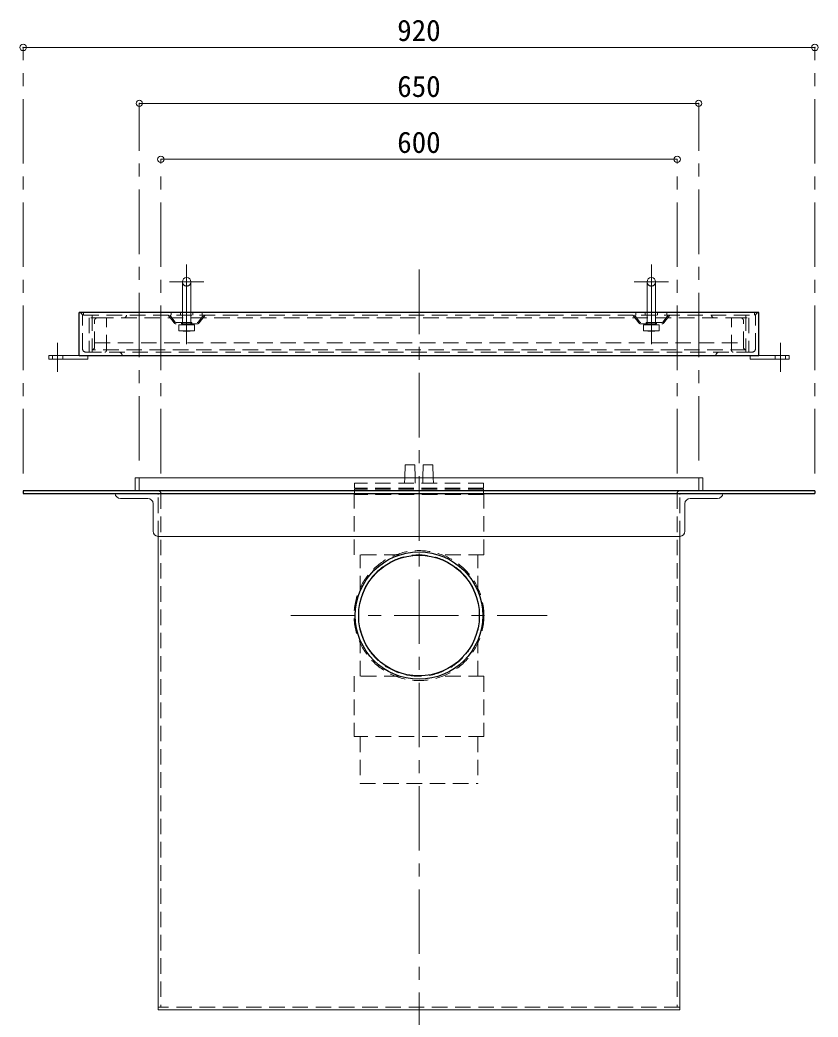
# Model space of a CAD drawing. Units: millimetres at full size, sheet at 1:15; some dimension numbers follow another scale. Extents: x -3139 to 2936, y -2066 to 2149.
# Drawn here: x 185 to 1113, y -1474 to -316 of the extents above; entities that cross this region are included whole.
import ezdxf
from ezdxf.enums import TextEntityAlignment as Align

# ---------------------------------------------------------------- set-up
doc = ezdxf.new("R2010")
doc.units = ezdxf.units.MM
doc.header["$LTSCALE"] = 15
doc.header["$PDMODE"] = 32
doc.header["$PDSIZE"] = 7.5
doc.linetypes.add('CHAIN1', pattern=[8, 5, -1, 1, -1])
doc.linetypes.add('DASHED1', pattern=[1.8, 1.2, -0.6])
doc.layers.add('0-6_補助線', color=4, linetype='Continuous', lineweight=9)
doc.styles.add('ＭＳ ゴシック', font='')
doc.styles.get('ＭＳ ゴシック').set_extended_font_data('MS Gothic')

msp = doc.modelspace()

# ---------------------------------------------------------------- linework, layer by layer
at = {"layer": '0-6_補助線', "linetype": 'CHAIN1'}
for p, q in [((188.76, -842.81), (188.76, -347.81)), ((1108.76, -842.81), (1108.76, -347.81)), ((323.76, -827.81), (323.76, -412.81)), ((973.76, -827.81), (973.76, -412.81)), ((348.76, -842.81), (348.76, -477.81)), ((948.76, -842.81), (948.76, -477.81)), ((378.76, -670.01), (378.76, -600.01)), ((918.76, -670.01), (918.76, -600.01)), ((648.76, -605.81), (648.76, -1523.81)), ((358.76, -620.01), (398.76, -620.01)), ((938.76, -620.01), (898.76, -620.01)), ((228.76, -724.81), (228.76, -690.81)), ((1068.76, -724.81), (1068.76, -690.81)), ((499.76, -1007.81), (797.76, -1007.81))]:
    msp.add_line(p, q, dxfattribs=at)
at = {"layer": '0-6_補助線'}
for p, q in [((1108.76, -347.81), (188.76, -347.81)), ((323.76, -412.81), (973.76, -412.81)), ((948.76, -477.81), (348.76, -477.81)), ((373.76, -620.01), (373.76, -655.81)), ((383.76, -620.01), (383.76, -655.81)), ((913.76, -620.01), (913.76, -655.81)), ((923.76, -620.01), (923.76, -655.81)), ((253.76, -705.81), (218.76, -705.81)), ((218.76, -709.81), (218.76, -705.81)), ((263.76, -709.81), (263.76, -705.81)), ((1033.76, -709.81), (1033.76, -705.81)), ((1043.76, -705.81), (1078.76, -705.81)), ((263.76, -709.81), (218.76, -709.81)), ((632.15, -847.81), (632.51, -832.81)), ((643.76, -832.81), (632.51, -832.81)), ((644.12, -847.81), (643.76, -832.81)), ((653.4, -847.81), (653.76, -832.81)), ((653.76, -832.81), (665.01, -832.81)), ((665.37, -847.81), (665.01, -832.81)), ((345.76, -915.81), (345.76, -1465.81)), ((951.76, -915.81), (951.76, -1465.81)), ((951.76, -1465.81), (345.76, -1465.81))]:
    msp.add_line(p, q, dxfattribs=at)
at = {"layer": '0-6_補助線', "color": 5, "lineweight": 25}
for p, q in [((253.76, -705.81), (253.76, -655.81)), ((1043.76, -655.81), (253.76, -655.81)), ((1043.76, -705.81), (1043.76, -655.81)), ((253.76, -705.81), (1043.76, -705.81)), ((188.76, -862.81), (188.76, -865.81)), ((1108.76, -862.81), (188.76, -862.81)), ((188.76, -865.81), (1108.76, -865.81)), ((1108.76, -862.81), (1108.76, -865.81))]:
    msp.add_line(p, q, dxfattribs=at)
at = {"layer": '0-6_補助線', "linetype": 'DASHED1'}
for p, q in [((257.76, -697.81), (257.76, -659.81)), ((258.76, -655.81), (258.76, -659.01)), ((258.76, -659.01), (1038.76, -659.01)), ((268.76, -659.01), (268.76, -701.81)), ((364.36, -667.89), (357.26, -659.01)), ((365.53, -666.95), (359.18, -659.01)), ((360.76, -655.81), (360.76, -659.01)), ((371.76, -655.81), (371.76, -659.01)), ((373.76, -655.81), (373.76, -669.61)), ((383.76, -655.81), (383.76, -669.61)), ((385.76, -655.81), (385.76, -659.01)), ((391.99, -666.95), (398.34, -659.01)), ((393.16, -667.89), (400.26, -659.01)), ((396.76, -655.81), (396.76, -659.01)), ((904.36, -667.89), (897.26, -659.01)), ((905.53, -666.95), (899.18, -659.01)), ((900.76, -655.81), (900.76, -659.01)), ((911.76, -655.81), (911.76, -659.01)), ((913.76, -655.81), (913.76, -669.61)), ((923.76, -655.81), (923.76, -669.61)), ((925.76, -655.81), (925.76, -659.01)), ((931.99, -666.95), (938.34, -659.01)), ((933.16, -667.89), (940.26, -659.01)), ((936.76, -655.81), (936.76, -659.01)), ((1028.76, -659.01), (1028.76, -701.81)), ((1038.76, -655.81), (1038.76, -659.01)), ((1039.76, -697.81), (1039.76, -659.81)), ((271.76, -696.01), (271.76, -665.01)), ((1022.76, -662.01), (274.76, -662.01)), ((285.56, -699.81), (285.56, -661.81)), ((366.7, -667.51), (390.82, -667.51)), ((390.82, -669.01), (366.7, -669.01)), ((369.76, -670.01), (374.76, -669.51)), ((369.76, -677.01), (369.76, -670.01)), ((387.76, -670.01), (369.76, -670.01)), ((372.76, -667.51), (372.76, -669.01)), ((374.76, -669.51), (378.76, -670.01)), ((382.76, -669.51), (374.76, -669.51)), ((378.76, -670.01), (382.76, -669.51)), ((378.76, -670.01), (378.76, -677.01)), ((382.76, -669.51), (387.76, -670.01)), ((384.76, -667.51), (384.76, -669.01)), ((387.76, -677.01), (387.76, -670.01)), ((930.82, -667.51), (906.7, -667.51)), ((906.7, -669.01), (930.82, -669.01)), ((914.76, -669.51), (909.76, -670.01)), ((909.76, -670.01), (927.76, -670.01)), ((909.76, -677.01), (909.76, -670.01)), ((912.76, -667.51), (912.76, -669.01)), ((914.76, -669.51), (922.76, -669.51)), ((918.76, -670.01), (914.76, -669.51)), ((922.76, -669.51), (918.76, -670.01)), ((918.76, -670.01), (918.76, -677.01)), ((927.76, -670.01), (922.76, -669.51)), ((924.76, -667.51), (924.76, -669.01)), ((927.76, -677.01), (927.76, -670.01)), ((1011.96, -699.81), (1011.96, -661.81)), ((1025.76, -696.01), (1025.76, -665.01)), ((374.76, -677.51), (369.76, -677.01)), ((387.76, -677.01), (369.76, -677.01)), ((378.76, -677.01), (374.76, -677.51)), ((382.76, -677.51), (374.76, -677.51)), ((378.76, -692.51), (378.76, -677.01)), ((382.76, -677.51), (378.76, -677.01)), ((387.76, -677.01), (382.76, -677.51)), ((909.76, -677.01), (914.76, -677.51)), ((909.76, -677.01), (927.76, -677.01)), ((914.76, -677.51), (918.76, -677.01)), ((914.76, -677.51), (922.76, -677.51)), ((918.76, -692.51), (918.76, -677.01)), ((918.76, -677.01), (922.76, -677.51)), ((922.76, -677.51), (927.76, -677.01)), ((271.76, -691.01), (1025.76, -691.01)), ((222.76, -709.81), (222.76, -705.81)), ((234.76, -709.81), (234.76, -705.81)), ((1035.76, -701.81), (261.76, -701.81)), ((1028.76, -699.01), (268.76, -699.01)), ((1062.76, -709.81), (1062.76, -705.81)), ((1074.76, -709.81), (1074.76, -705.81)), ((323.76, -847.81), (323.76, -862.81)), ((723.76, -853.81), (573.76, -853.81)), ((573.76, -853.81), (573.76, -859.81)), ((632.01, -853.81), (632.15, -847.81)), ((644.26, -853.81), (644.12, -847.81)), ((653.26, -853.81), (653.4, -847.81)), ((665.51, -853.81), (665.37, -847.81)), ((723.76, -853.81), (723.76, -859.81)), ((973.76, -847.81), (973.76, -862.81)), ((345.76, -915.81), (345.76, -867.31)), ((348.76, -865.81), (348.76, -1462.81)), ((724.26, -867.31), (573.26, -867.31)), ((723.76, -859.81), (573.76, -859.81)), ((723.76, -860.81), (573.76, -860.81)), ((573.76, -860.81), (573.76, -866.81)), ((723.76, -866.81), (573.76, -866.81)), ((723.76, -860.81), (723.76, -866.81)), ((724.26, -937.31), (724.26, -867.31)), ((948.76, -865.81), (948.76, -1462.81)), ((951.76, -915.81), (951.76, -867.31)), ((580.26, -979.82), (580.26, -937.31)), ((724.26, -937.31), (671.25, -937.31)), ((717.26, -979.82), (717.26, -937.31)), ((580.26, -1078.31), (580.26, -1035.81)), ((717.26, -1078.31), (717.26, -1035.81)), ((724.26, -1078.31), (671.25, -1078.31)), ((724.26, -1078.31), (724.26, -1148.31)), ((724.26, -1148.31), (573.26, -1148.31)), ((580.26, -1148.31), (580.26, -1202.81)), ((717.26, -1148.31), (717.26, -1202.81)), ((580.26, -1202.81), (717.26, -1202.81)), ((951.76, -1462.81), (345.76, -1462.81))]:
    msp.add_line(p, q, dxfattribs=at)
at = {"layer": '0-6_補助線', "color": 7, "lineweight": 18}
for p, q in [((978.76, -847.81), (978.76, -862.81)), ((333.76, -871.81), (301.76, -871.81)), ((339.76, -909.81), (339.76, -877.81)), ((957.76, -909.81), (957.76, -877.81)), ((963.76, -871.81), (995.76, -871.81)), ((345.76, -915.81), (951.76, -915.81))]:
    msp.add_line(p, q, dxfattribs=at)
at = {"layer": '0-6_補助線', "linetype": 'DASHED1'}
for points in [[(285.56, -661.81), (265.56, -661.81), (265.56, -701.81)], [(1011.96, -661.81), (1031.96, -661.81), (1031.96, -701.81)], [(626.27, -937.31), (573.26, -937.31), (573.26, -867.31)], [(626.27, -1078.31), (573.26, -1078.31), (573.26, -1148.31)]]:
    msp.add_lwpolyline(points, dxfattribs=at)
at = {"layer": '0-6_補助線'}
msp.add_lwpolyline([(1033.76, -709.81), (1078.76, -709.81), (1078.76, -705.81)], dxfattribs=at)
at = {"layer": '0-6_補助線', "color": 7, "lineweight": 18}
msp.add_lwpolyline([(978.76, -847.81), (318.76, -847.81), (318.76, -862.81)], dxfattribs=at)
at = {"layer": '0-6_補助線', "linetype": 'DASHED1'}
for radius in [75.5, 70.5]:
    msp.add_circle((648.76, -1007.81), radius, dxfattribs=at)
at = {"layer": '0-6_補助線', "color": 5, "lineweight": 25}
for radius in [74, 70.1]:
    msp.add_circle((648.76, -1007.81), radius, dxfattribs=at)
at = {"layer": '0-6_補助線'}
for centre in [(378.76, -620.01), (918.76, -620.01)]:
    msp.add_arc(centre, 5, 0, 180, dxfattribs=at)
at = {"layer": '0-6_補助線', "linetype": 'DASHED1'}
for centre, radius, start, end in [((378.76, -620.01), 5, 180, 0), ((918.76, -620.01), 5, 180, 0), ((253.76, -659.81), 4, 0, 90), ((305.76, -659.01), 3, 270, 0), ((991.76, -659.01), 3, 180, 270), ((1043.76, -659.81), 4, 90, 180), ((274.76, -665.01), 3, 90, 180), ((366.7, -666.01), 3, 218.65981, 270), ((366.7, -666.01), 1.5, 218.65981, 270), ((390.82, -666.01), 1.5, 270, 321.34019), ((390.82, -666.01), 3, 270, 321.34019), ((906.7, -666.01), 3, 218.65981, 270), ((906.7, -666.01), 1.5, 218.65981, 270), ((930.82, -666.01), 1.5, 270, 321.34019), ((930.82, -666.01), 3, 270, 321.34019), ((1022.76, -665.01), 3, 0, 90), ((261.76, -697.81), 4, 180, 270), ((268.76, -696.01), 3, 270, 0), ((283.56, -699.81), 2, 270, 0), ((299.76, -705.81), 4, 0, 90), ((997.76, -705.81), 4, 90, 180), ((1013.96, -699.81), 2, 180, 270), ((1028.76, -696.01), 3, 180, 270), ((1035.76, -697.81), 4, 270, 0), ((344.26, -867.31), 1.5, 0, 90), ((345.76, -865.81), 3, 0, 90), ((951.76, -865.81), 3, 90, 180), ((953.26, -867.31), 1.5, 90, 180)]:
    msp.add_arc(centre, radius, start, end, dxfattribs=at)
at = {"layer": '0-6_補助線', "color": 7, "lineweight": 18}
for centre, start, end in [((301.76, -865.81), 180, 270), ((995.76, -865.81), 270, 0), ((333.76, -877.81), 0, 90), ((963.76, -877.81), 90, 180), ((345.76, -909.81), 180, 270), ((951.76, -909.81), 270, 0)]:
    msp.add_arc(centre, 6, start, end, dxfattribs=at)
at = {"layer": '0-6_補助線', "color": 1}
for p in [(188.76, -347.81), (1108.76, -347.81), (323.76, -412.81), (973.76, -412.81), (348.76, -477.81), (948.76, -477.81)]:
    msp.add_point(p, dxfattribs=at)

# ---------------------------------------------------------------- texts
at = {"layer": '0-6_補助線', "color": 7, "style": 'ＭＳ ゴシック'}
for s, p in [('920', (623.45, -347.81)), ('650', (623.45, -412.81)), ('600', (623.45, -477.81))]:
    msp.add_text(s, height=24.74, dxfattribs=at).set_placement(p, align=Align.BOTTOM_LEFT)

doc.saveas('drawing.dxf')
